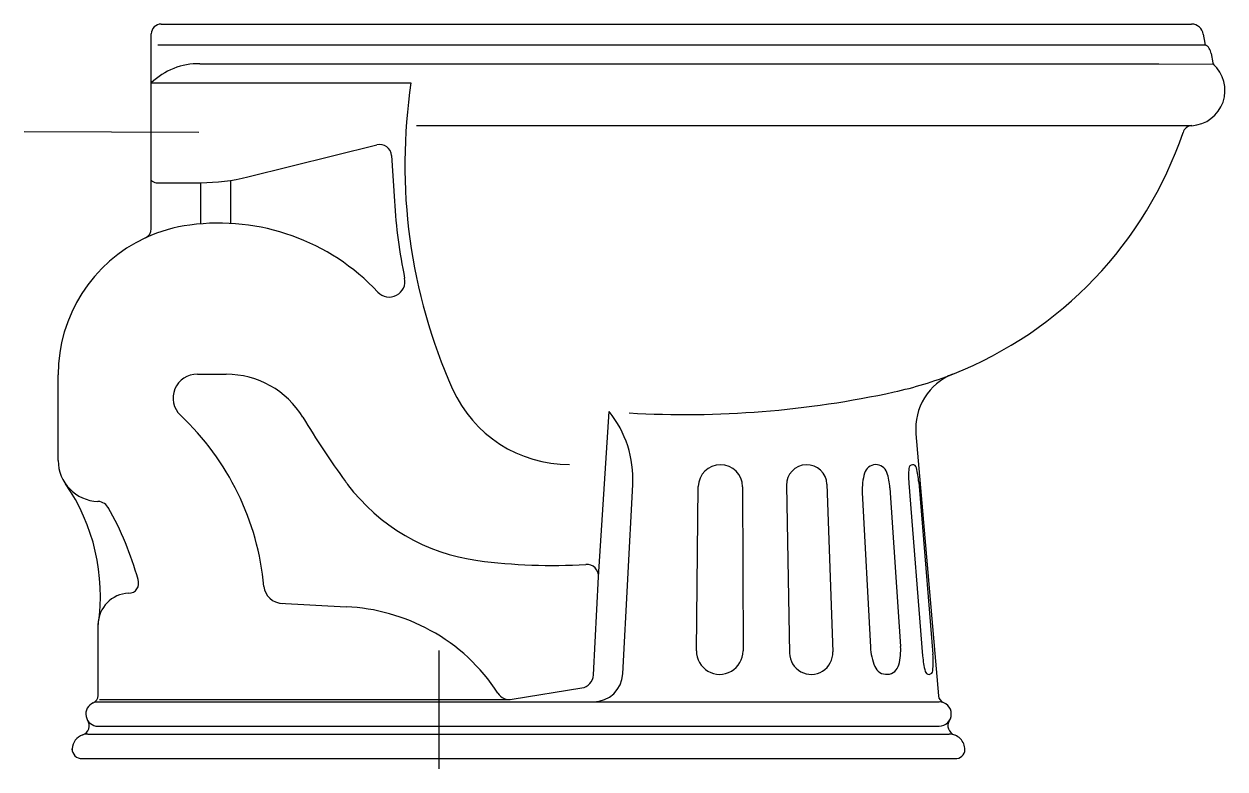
# Model space of a CAD drawing. Extents: x -687.625 to -687.011, y 574.827 to 575.207.
import ezdxf

# ---------------------------------------------------------------- set-up
doc = ezdxf.new("R2010")
doc.units = 0
doc.header["$LTSCALE"] = 0.280012
doc.header["$MEASUREMENT"] = 0
doc.linetypes.add('AXES', pattern=[0.54, 0.3, -0.08, 0.08, -0.08])
doc.linetypes.add('CONTINU', pattern=[0])
doc.layers.get('0').update_dxf_attribs({"linetype": 'CONTINUOUS'})
doc.layers.add('DECA_EIXOS', color=5, linetype='AXES')

msp = doc.modelspace()

# ---------------------------------------------------------------- linework, layer by layer
at = {"linetype": 'CONTINU'}
for p, q in [((-687.55456, 575.2072), (-687.02838, 575.20717)), ((-687.02243, 575.20194), (-687.02164, 575.19751)), ((-687.5562, 575.19664), (-687.02149, 575.19664)), ((-687.01836, 575.19211), (-687.01753, 575.18742)), ((-687.53475, 575.18693), (-687.04513, 575.18693)), ((-687.04513, 575.18693), (-687.01742, 575.18675)), ((-687.4242, 575.15531), (-687.0283, 575.15531)), ((-687.16914, 574.99798), (-687.15761, 574.86415)), ((-687.5883, 574.86119), (-687.15732, 574.86119)), ((-687.59195, 574.84469), (-687.15211, 574.84469)), ((-687.58673, 574.84869), (-687.15732, 574.84869)), ((-687.59495, 574.83219), (-687.1491, 574.83219))]:
    msp.add_line(p, q, dxfattribs=at)
for points in [[(-687.55456, 575.2072, 0.414228), (-687.55956, 575.2022)], [(-687.53475, 575.18693, 0.197802), (-687.55956, 575.1772)], [(-687.42697, 575.1772, 0.143105), (-687.40574, 575.02086)], [(-687.43694, 575.14005, 0.467802), (-687.44437, 575.14549)], [(-687.55956, 575.12754, 0.251382), (-687.55706, 575.1262)], [(-687.53432, 575.1262, 0.060913), (-687.51022, 575.12914)], [(-687.43545, 575.11678, 0.034896), (-687.4302, 575.07744)], [(-687.53981, 575.10459, 0.076906), (-687.56246, 575.09808)], [(-687.56246, 575.09808, 0.292266), (-687.55956, 575.10262)], [(-687.44388, 575.07036, 0.242048), (-687.53981, 575.10459)], [(-687.56246, 575.09808, 0.292539), (-687.60713, 575.02814)], [(-687.44388, 575.07036, 0.756548), (-687.4302, 575.07744)], [(-687.53603, 575.02837, 0.685516), (-687.5447, 575.00744)], [(-687.48211, 575.00642, 0.26324), (-687.52127, 575.02837)], [(-687.18032, 575.01936, 0.039911), (-687.15021, 575.02852)], [(-687.15021, 575.02852, 0.33252), (-687.16914, 574.99798)], [(-687.40574, 575.02086, 0.297391), (-687.34602, 574.98238)], [(-687.31555, 575.00863, 0.068137), (-687.18032, 575.01936)], [(-687.50205, 574.92009, 0.183211), (-687.5447, 575.00744)], [(-687.48211, 575.00642, 0.022444), (-687.46044, 574.97367)], [(-687.31373, 574.97208, 0.184343), (-687.32578, 575.00941)], [(-687.25767, 574.97097, 0.992554), (-687.28025, 574.97106)], [(-687.21457, 574.97222, 0.991479), (-687.23525, 574.97166)], [(-687.18397, 574.97821, 0.734196), (-687.1954, 574.97789)], [(-687.17276, 574.9803, 0.037467), (-687.17273, 574.97282)], [(-687.16882, 574.98063, 0.859823), (-687.17276, 574.9803)], [(-687.16766, 574.97328, 0.03722), (-687.16882, 574.98063)], [(-687.46044, 574.97367, 0.004773), (-687.45935, 574.97219)], [(-687.1954, 574.97789, 0.082902), (-687.19651, 574.96808)], [(-687.1824, 574.97044, 0.066381), (-687.18397, 574.97821)], [(-687.45935, 574.97219, 0.200715), (-687.39288, 574.9333)], [(-687.5813, 574.9598, 0.284695), (-687.58679, 574.96345)], [(-687.56633, 574.92357, 0.061564), (-687.58155, 574.96031)], [(-687.39288, 574.9333, 0.048599), (-687.33766, 574.93132)], [(-687.3312, 574.92492, 0.447841), (-687.33766, 574.93132)], [(-687.57109, 574.91655, 0.514526), (-687.56633, 574.92357)], [(-687.50205, 574.92009, 0.373315), (-687.49281, 574.91138)], [(-687.57109, 574.91655, 0.407092), (-687.5867, 574.90056)], [(-687.41713, 574.89763, 0.113706), (-687.46006, 574.9097)], [(-687.38259, 574.86558, 0.125138), (-687.41713, 574.89763)], [(-687.28123, 574.88725, 1.007799), (-687.2574, 574.88714)], [(-687.19239, 574.88914, 0.085605), (-687.19014, 574.87919)], [(-687.17783, 574.8801, 0.079041), (-687.17698, 574.88947)], [(-687.23368, 574.88606, 1.008577), (-687.21154, 574.88665)], [(-687.1657, 574.88458, 0.039962), (-687.16443, 574.8767)], [(-687.1605, 574.87701, 0.042742), (-687.16047, 574.88553)], [(-687.33978, 574.86822, 0.358732), (-687.33382, 574.87486)], [(-687.33378, 574.86119, 0.398964), (-687.3188, 574.8754)], [(-687.19014, 574.87919, 0.72278), (-687.17783, 574.8801)], [(-687.16443, 574.8767, 0.850129), (-687.1605, 574.87701)], [(-687.58917, 574.86069, 0.304135), (-687.5867, 574.8644)], [(-687.38259, 574.86558, 0.298431), (-687.37537, 574.86244)], [(-687.58917, 574.86069, 0.818784), (-687.58673, 574.84869)], [(-687.5946, 574.84423, 0.494299), (-687.59214, 574.85179)], [(-687.5946, 574.84423, 0.318298), (-687.59995, 574.83718)], [(-687.59195, 574.84469, 0.083254), (-687.5946, 574.84423)], [(-687.59995, 574.83718, 0.445172), (-687.59495, 574.83219)]]:
    msp.add_lwpolyline(points, format="xyb", dxfattribs=at)
for points in [[(-687.55956, 575.10262), (-687.55956, 575.2022)], [(-687.55956, 575.1772), (-687.42697, 575.1772)], [(-687.51022, 575.12914), (-687.44437, 575.14549)], [(-687.43694, 575.14005), (-687.43545, 575.11678)], [(-687.55706, 575.1262), (-687.53432, 575.1262)], [(-687.53432, 575.10518), (-687.53432, 575.1262)], [(-687.51896, 575.10539), (-687.51896, 575.12738)], [(-687.60713, 574.98444), (-687.60713, 575.02814)], [(-687.53603, 575.02837), (-687.52127, 575.02837)], [(-687.3312, 574.92492), (-687.32578, 575.00941)], [(-687.17273, 574.97282), (-687.1657, 574.88458)], [(-687.16766, 574.97328), (-687.16047, 574.88553)], [(-687.3188, 574.8754), (-687.31373, 574.97208)], [(-687.28123, 574.88725), (-687.28025, 574.97106)], [(-687.25767, 574.97097), (-687.2574, 574.88714)], [(-687.23525, 574.97166), (-687.23368, 574.88606)], [(-687.21457, 574.97222), (-687.21154, 574.88665)], [(-687.19651, 574.96808), (-687.19239, 574.88914)], [(-687.1824, 574.97044), (-687.17698, 574.88947)], [(-687.33382, 574.87486), (-687.3312, 574.92492)], [(-687.49403, 574.91144), (-687.46006, 574.9097)], [(-687.5867, 574.8644), (-687.5867, 574.90056)], [(-687.58595, 574.86234), (-687.37636, 574.86234)], [(-687.37537, 574.86244), (-687.33978, 574.86822)], [(-687.59995, 574.83669), (-687.59995, 574.83719)]]:
    msp.add_lwpolyline(points, dxfattribs=at)
for centre, radius, start, end in [((-687.02838, 575.20117), 0.006, 7.37272, 90), ((-687.01967, 575.19786), 0.002, 190.00186, 234.99334), ((-687.02431, 575.19134), 0.006, 7.3594, 61.93754), ((-687.0293, 575.17326), 0.01798, 273.17696, 48.61876), ((-687.22487, 575.21724), 0.20295, 291.58519, 341.20261), ((-687.028, 575.15034), 0.00498, 93.48494, 162.49308), ((-687.68558, 574.91551), 0.1, 351.39948, 34.72533), ((-687.15362, 574.8645), 0.004, 184.92412, 248.86898), ((-687.15732, 574.85494), 0.00625, 270, 90), ((-687.15211, 574.83669), 0.008, 0.00044, 90.16971), ((-687.14885, 574.83694), 0.00476, 266.98816, 356.98833)]:
    msp.add_arc(centre, radius, start, end, dxfattribs=at)
at = {"linetype": 'CONTINUOUS'}
for centre, radius, start, end in [((-687.01556, 575.18776), 0.002, 189.9999, 226.5584), ((-687.58613, 574.98444), 0.021, 179.99851, 268.17847), ((-687.14779, 574.84895), 0.005, 147.8502, 250.62689)]:
    msp.add_arc(centre, radius, start, end, dxfattribs=at)
at = {"layer": 'DECA_EIXOS'}
for points in [[(-687.62456, 575.15241), (-687.53534, 575.15193)], [(-687.41256, 574.82687), (-687.41256, 574.88744)]]:
    msp.add_lwpolyline(points, dxfattribs=at)

doc.saveas('drawing.dxf')
